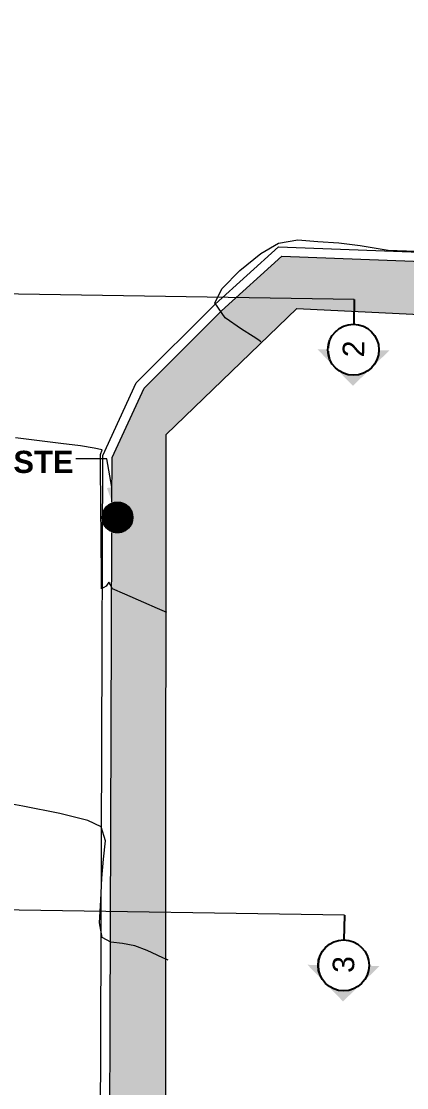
# Model space of a CAD drawing. Header units: metres. Extents: x 0 to 730306, y 0 to 8491524.
# Drawn here: x 729562.84 to 729569.1, y 8491389.66 to 8491406.98 of the extents above; entities that cross this region are included whole.
import ezdxf
from ezdxf import colors
from ezdxf.entities.mleader import LeaderData, LeaderLine
from ezdxf.math import Vec2, Vec3

# ---------------------------------------------------------------- set-up
doc = ezdxf.new("R2010")
doc.units = ezdxf.units.M
doc.linetypes.add('HIDDEN', pattern=[0.375, 0.25, -0.125])
for name, color, linetype in [('C-TOPO-MINR', 8, 'Continuous'), ('LINEAS DE SECCIÓN', 150, 'HIDDEN'), ('TEXTO DE SECCIÓN', 11, 'Continuous')]:
    doc.layers.add(name, color=color, linetype=linetype)
for name, color, linetype, lineweight in [('CALLES', 5, 'Continuous', 18), ('ESPINAS', 86, 'Continuous', 0), ('HACH', 7, 'Continuous', 0), ('T-POSTE', 7, 'Continuous', 25), ('TEX-2', 5, 'Continuous', 5)]:
    doc.layers.add(name, color=color, linetype=linetype, lineweight=lineweight)
doc.styles.add('Estilo_Generado_4', font='')
doc.styles.get("Standard").update_dxf_attribs({"font": 'arial.ttf'})
doc.styles.get('Estilo_Generado_4').set_extended_font_data('Arial', bold=True)

# ---------------------------------------------------------------- blocks, each defined once
blk = doc.blocks.new('AeccSectionMark')
at = {"linetype": 'ByBlock', "lineweight": -2}
h = blk.add_hatch(color=0, dxfattribs=at)
h.paths.add_polyline_path([(6, 7.207), (5.646, 6.854, -0.414214), (6.354, 6.854)])
h.paths.add_polyline_path([(5.646, 6.854), (5.293, 6.5), (5.5, 6.5, -0.198912)])
h.paths.add_polyline_path([(6.354, 6.854, -0.198912), (6.5, 6.5), (6.707, 6.5)])
at = {"color": 0, "linetype": 'ByBlock', "lineweight": -2}
blk.add_circle((6, 6.5), 0.5, dxfattribs=at)
blk = doc.blocks.new('POSTE DE CONCRETO')
at = {"layer": 'T-POSTE', "lineweight": 0}
h = blk.add_hatch(dxfattribs=at)
h.set_pattern_fill('ANSI31', color=256, scale=0.02, angle=135)
edge = h.paths.add_edge_path()
edge.add_arc((0, 0), 1.73, 0, 360)
blk.add_circle((0, 0), 1.73, dxfattribs=at)
blk = doc.blocks.new('*U138', base_point=(729564.406, 8491398.918, 2396.586))
at = {"color": 3, "linetype": 'ByBlock', "lineweight": -2, "xscale": 0.1446221087505031, "yscale": 0.1446221087505031, "zscale": 0.1446221087505031}
blk.add_blockref('POSTE DE CONCRETO', (729564.406, 8491398.918, 2396.586), dxfattribs=at)

msp = doc.modelspace()

# ---------------------------------------------------------------- linework, layer by layer
at = {"layer": 'C-TOPO-MINR', "color": 84, "linetype": 'Continuous', "lineweight": 0}
for points, elevation in [([(729565.208, 8491397.373), (729565.17, 8491397.389), (729565.057, 8491397.438), (729564.832, 8491397.535), (729564.523, 8491397.669), (729564.323, 8491397.758), (729564.293, 8491397.816), (729564.268, 8491397.866), (729564.221, 8491397.803), (729564.148, 8491397.758), (729564.145, 8491397.984), (729564.139, 8491398.524), (729564.134, 8491399.168), (729564.13, 8491399.709), (729564.128, 8491399.938), (729564.155, 8491400.018), (729564.027, 8491400.043), (729563.806, 8491400.079), (729563.487, 8491400.119), (729562.748, 8491400.208)], 2396.5), ([(729565.208, 8491397.373), (729565.17, 8491397.389), (729565.057, 8491397.438), (729564.832, 8491397.535), (729564.523, 8491397.669), (729564.323, 8491397.758), (729564.293, 8491397.816), (729564.268, 8491397.866), (729564.221, 8491397.803), (729564.148, 8491397.758), (729564.145, 8491397.984), (729564.139, 8491398.524), (729564.134, 8491399.168), (729564.13, 8491399.709), (729564.128, 8491399.938), (729564.155, 8491400.018), (729564.027, 8491400.043), (729563.806, 8491400.079), (729563.487, 8491400.119), (729562.748, 8491400.208)], 2396.5), ([(729565.208, 8491397.373), (729565.17, 8491397.389), (729565.057, 8491397.438), (729564.832, 8491397.535), (729564.523, 8491397.669), (729564.323, 8491397.758), (729564.293, 8491397.816), (729564.268, 8491397.866), (729564.221, 8491397.803), (729564.148, 8491397.758), (729564.145, 8491397.984), (729564.139, 8491398.524), (729564.134, 8491399.168), (729564.13, 8491399.709), (729564.128, 8491399.938), (729564.155, 8491400.018), (729564.027, 8491400.043), (729563.806, 8491400.079), (729563.487, 8491400.119), (729562.748, 8491400.208)], 2396.5), ([(729565.227, 8491391.727), (729565.206, 8491391.736), (729565.152, 8491391.761), (729565.049, 8491391.809), (729564.888, 8491391.882), (729564.688, 8491391.961), (729564.49, 8491391.997), (729564.297, 8491392.021), (729564.158, 8491392.096), (729564.115, 8491392.333), (729564.134, 8491392.702), (729564.152, 8491393.056), (729564.181, 8491393.366), (729564.21, 8491393.663), (729564.143, 8491393.894), (729563.923, 8491393.993), (729563.47, 8491394.106), (729562.87, 8491394.226), (729562.21, 8491394.347)], 2396), ([(729565.227, 8491391.727), (729565.206, 8491391.736), (729565.152, 8491391.761), (729565.049, 8491391.809), (729564.888, 8491391.882), (729564.688, 8491391.961), (729564.49, 8491391.997), (729564.297, 8491392.021), (729564.158, 8491392.096), (729564.115, 8491392.333), (729564.134, 8491392.702), (729564.152, 8491393.056), (729564.181, 8491393.366), (729564.21, 8491393.663), (729564.143, 8491393.894), (729563.923, 8491393.993), (729563.47, 8491394.106), (729562.87, 8491394.226), (729562.21, 8491394.347)], 2396), ([(729565.227, 8491391.727), (729565.206, 8491391.736), (729565.152, 8491391.761), (729565.049, 8491391.809), (729564.888, 8491391.882), (729564.688, 8491391.961), (729564.49, 8491391.997), (729564.297, 8491392.021), (729564.158, 8491392.096), (729564.115, 8491392.333), (729564.134, 8491392.702), (729564.152, 8491393.056), (729564.181, 8491393.366), (729564.21, 8491393.663), (729564.143, 8491393.894), (729563.923, 8491393.993), (729563.47, 8491394.106), (729562.87, 8491394.226), (729562.21, 8491394.347)], 2396)]:
    msp.add_lwpolyline(points, dxfattribs=dict(at, elevation=elevation))
at = {"layer": 'CALLES', "lineweight": 13}
msp.add_lwpolyline([(729564.254, 8491381.136), (729564.314, 8491398.668)], dxfattribs=at)
at = {"layer": 'LINEAS DE SECCIÓN', "color": 150, "linetype": 'HIDDEN', "lineweight": 20, "ltscale": 30}
for points in [[(729568.252, 8491402.455), (729541.255, 8491402.887), (729537.256, 8491402.952)], [(729568.252, 8491402.455), (729541.255, 8491402.887), (729537.256, 8491402.952)], [(729568.252, 8491402.455), (729541.255, 8491402.887), (729537.256, 8491402.952)], [(729568.092, 8491392.456), (729541.095, 8491392.889), (729537.096, 8491392.953)], [(729568.092, 8491392.456), (729541.095, 8491392.889), (729537.096, 8491392.953)], [(729568.092, 8491392.456), (729541.095, 8491392.889), (729537.096, 8491392.953)]]:
    msp.add_lwpolyline(points, dxfattribs=at)
at = {"layer": 'TEXTO DE SECCIÓN', "color": 11, "linetype": 'Continuous', "lineweight": -3}
for p, q in [((729568.252, 8491402.455), (729568.245, 8491402.055)), ((729568.252, 8491402.455), (729568.245, 8491402.055)), ((729568.252, 8491402.455), (729568.245, 8491402.055)), ((729568.092, 8491392.456), (729568.085, 8491392.056)), ((729568.092, 8491392.456), (729568.085, 8491392.056)), ((729568.092, 8491392.456), (729568.085, 8491392.056))]:
    msp.add_line(p, q, dxfattribs=at)

# ---------------------------------------------------------------- block references
at = {"layer": 'ESPINAS'}
msp.add_blockref('*U138', (729564.406, 8491398.918, 2396.586), dxfattribs=at)

# ---------------------------------------------------------------- texts
at = {"layer": 'TEXTO DE SECCIÓN', "color": 11, "linetype": 'Continuous', "lineweight": -3, "char_height": 0.35, "attachment_point": 5, "rotation": 89.0815, "bg_fill": 3, "box_fill_scale": 1.635, "bg_fill_color": 256, "bg_fill_true_color": 13158600, "bg_fill_transparency": 0}
for s, insert, width in [('2', (729568.239, 8491401.655), 0.13379), ('3', (729568.079, 8491391.656), 0.13228)]:
    msp.add_mtext(s, dxfattribs=dict(at, insert=insert, width=width))

# ---------------------------------------------------------------- leaders
at = {"layer": 'TEX-2', "lineweight": 9}
ml = msp.add_multileader_mtext('Standard', dxfattribs=at)
ml.set_content('{\\H1.44x;\\C1;POSTE\\H0.69444x; }', color=2, style='Estilo_Generado_4')
ml.set_leader_properties(color=5, linetype='ByLayer', lineweight=-1)
ml.build(insert=Vec2(0, 0))
ml.multileader.update_dxf_attribs({"dogleg_length": 2.5, "arrow_head_size": 0.5, "scale": 0.2})
ctx = ml.context
ctx.base_point, ctx.scale, ctx.char_height, ctx.arrow_head_size, ctx.landing_gap_size, ctx.plane_origin = Vec3(729561.888, 8491399.871, 2396.586), 0.2, 0.25, 0.5, 0.1, Vec3(729564.406, 8491398.918, 2396.586)
notes = []
notes.append((ctx, [(0, (1, 1, 0), (729564.231, 8491399.871, 2396.586), (-1, 0), 0.5, [(0, [(729564.406, 8491398.918, 2396.586)], 0, [])])]))
ctx.mtext.insert, ctx.mtext.flow_direction = Vec3(729561.988, 8491400, 2396.586), 5
for ctx, leaders in notes:
    for number, flags, end, landing, length, lines in leaders:
        leader = LeaderData()
        leader.index, (leader.has_last_leader_line, leader.has_dogleg_vector, leader.attachment_direction) = number, flags
        leader.last_leader_point, leader.dogleg_vector, leader.dogleg_length = Vec3(end), Vec3(landing), length
        for number, points, colour, breaks in lines:
            line = LeaderLine()
            line.index, line.vertices, line.color, line.breaks = number, Vec3.list(points), colors.encode_raw_color(colour), breaks
            leader.lines.append(line)
        ctx.leaders.append(leader)

# ---------------------------------------------------------------- next in the draw order: texts
at = {"layer": 'TEXTO DE SECCIÓN', "color": 11, "linetype": 'Continuous', "lineweight": -3, "char_height": 0.35, "attachment_point": 5, "rotation": 89.0815, "bg_fill": 3, "box_fill_scale": 1.635, "bg_fill_color": 256, "bg_fill_true_color": 13158600, "bg_fill_transparency": 0}
for s, insert, width in [('2', (729568.239, 8491401.655), 0.13379), ('3', (729568.079, 8491391.656), 0.13228)]:
    msp.add_mtext(s, dxfattribs=dict(at, insert=insert, width=width))

# ---------------------------------------------------------------- next in the draw order: texts
for s, insert, width in [('2', (729568.239, 8491401.655), 0.13379), ('3', (729568.079, 8491391.656), 0.13228)]:
    msp.add_mtext(s, dxfattribs=dict(at, insert=insert, width=width))

# ---------------------------------------------------------------- next in the draw order: hatches: boundary and pattern name
at = {"layer": 'HACH', "lineweight": 0}
h = msp.add_hatch(dxfattribs=at)
h.set_pattern_fill('AR-CONC', color=9, scale=0.003)
h.set_pattern_definition([(50, (-12.828, 1.7562), (0.546554006988, -0.047817256617), [0.05715, -0.62865]), (355, (-12.828, 1.7562), (-0.105730264275, 0.573170535717), [0.04572, -0.50292175251]), (100.4514447, (-12.78245, 1.7522), (0.44082374127, 0.525353255737), [0.0485700264, -0.5342707338]), (46.1842, (-12.828, 1.9086), (0.813237122676, -0.1261269838), [0.085725, -0.942975]), (96.63555761, (-12.7602, 1.8981), (0.712212402155, 0.74227837379), [0.07285506942, -0.80140682448]), (351.18415117, (-12.828, 1.9086), (0.712212402195, 0.74227837376), [0.06857990121, -0.75437919576]), (21, (-12.7518, 1.8705), (0.454843173807, -0.306795594561), [0.05715, -0.62865]), (326, (-12.7518, 1.8705), (0.185406085043, 0.552563898367), [0.04572, -0.50292]), (71.451445, (-12.7139, 1.84493), (0.640249257836, 0.245768306658), [0.0485700264, -0.5342698128]), (37.5, (-12.828, 1.7562), (0.0092658097518, 0.2536651166195), [0, -0.496824, 0, -0.51054, 0, -0.504825]), (7.5, (-12.828, 1.7562), (0.200458987531, 0.300541724454), [0, -0.291084, 0, -0.485394, 0, -0.192405]), (327.5, (-12.99793, 1.7562), (0.4067717855006, -0.017186231978), [0, -0.1905, 0, -0.59436, 0, -0.78867]), (317.5, (-13.07413, 1.7562), (0.444387544158, 0.0762794731), [0, -0.24765, 0, -0.394716, 0, -0.56007])])
edge = h.paths.add_edge_path()
edge.add_line((729562.736, 8491421.331), (729561.809, 8491421.371))
edge.add_line((729561.809, 8491421.371), (729561.97, 8491411.049))
edge.add_arc((729567.431, 8491413.384), 5.94, 203.1462, 247.5443)
edge.add_line((729565.163, 8491407.894), (729570.402, 8491407.594))
edge.add_line((729570.402, 8491407.594), (729575.647, 8491407.322))
edge.add_line((729575.647, 8491407.322), (729575.649, 8491408.293))
edge.add_line((729575.649, 8491408.293), (729564.89, 8491408.827))
edge.add_line((729564.89, 8491408.827), (729562.864, 8491410.948))
edge.add_line((729562.864, 8491410.948), (729562.736, 8491421.331))
h.paths.add_polyline_path([(729547.334, 8491413.259), (729524.191, 8491414.488), (729524.025, 8491411.423), (729533.985, 8491410.819), (729547.326, 8491410.01)])
edge = h.paths.add_edge_path()
edge.add_arc((729557.792, 8491416.026), 0.25, 180, 310.1578, ccw=False)
edge.add_arc((729557.792, 8491416.026), 0.25, 50.8121, 180, ccw=False)
edge.add_line((729557.95, 8491416.22), (729557.91, 8491420.972))
edge.add_arc((729557.85, 8491421.214), 0.25, 180, 283.958, ccw=False)
edge.add_arc((729557.85, 8491421.214), 0.25, 77.0119, 180, ccw=False)
edge.add_line((729557.906, 8491421.458), (729557.905, 8491421.542))
edge.add_line((729557.905, 8491421.542), (729557.068, 8491421.579))
edge.add_line((729557.068, 8491421.579), (729557.125, 8491412.739))
edge.add_line((729557.125, 8491412.739), (729554.047, 8491412.902))
edge.add_line((729554.047, 8491412.902), (729551.214, 8491413.078))
edge.add_line((729551.214, 8491413.078), (729548.064, 8491413.22))
edge.add_line((729548.064, 8491413.22), (729547.334, 8491413.222))
edge.add_line((729547.334, 8491413.222), (729547.326, 8491410.01))
edge.add_line((729547.326, 8491410.01), (729555.066, 8491409.541))
edge.add_arc((729555.374, 8491409.413), 0.333, 15.7048, 157.3571, ccw=False)
edge.add_line((729555.695, 8491409.503), (729555.874, 8491409.492))
edge.add_line((729555.874, 8491409.492), (729557.188, 8491409.412))
edge.add_arc((729557.375, 8491409.247), 0.25, 75.9215, 138.6544, ccw=False)
edge.add_line((729557.436, 8491409.49), (729558, 8491410.323))
edge.add_line((729558, 8491410.323), (729557.954, 8491415.835))
edge = h.paths.add_edge_path()
edge.add_line((729547.312, 8491403.903), (729521.445, 8491405.019))
edge.add_arc((729521.199, 8491404.977), 0.25, 0, 9.5481, ccw=False)
edge.add_arc((729521.199, 8491404.977), 0.25, -180, 0, ccw=False)
edge.add_arc((729521.199, 8491404.977), 0.25, 165.5109, 180, ccw=False)
edge.add_line((729520.957, 8491405.04), (729520.874, 8491405.044))
edge.add_line((729520.874, 8491405.044), (729520.805, 8491403.93))
edge.add_line((729520.805, 8491403.93), (729532.408, 8491403.388))
edge.add_line((729532.408, 8491403.388), (729532.301, 8491402.123))
edge.add_line((729532.301, 8491402.123), (729538.021, 8491401.271))
edge.add_line((729538.021, 8491401.271), (729545.937, 8491401.153))
edge.add_line((729545.937, 8491401.153), (729545.948, 8491401.913))
edge.add_line((729545.948, 8491401.913), (729547.306, 8491401.892))
edge.add_line((729547.306, 8491401.892), (729547.312, 8491403.903))
h.paths.add_polyline_path([(729538.683, 8491403.361), (729538.383, 8491403.361), (729538.384, 8491403.711), (729538.684, 8491403.711)], flags=16)
h.paths.add_polyline_path([(729538.634, 8491403.661), (729538.633, 8491403.411), (729538.433, 8491403.411), (729538.434, 8491403.661)], flags=0)
h.paths.add_polyline_path([(729537.145, 8491403.453), (729536.845, 8491403.454), (729536.847, 8491404.054), (729537.147, 8491404.053)], flags=16)
h.paths.add_polyline_path([(729537.096, 8491403.503), (729536.896, 8491403.504), (729536.897, 8491404.004), (729537.097, 8491404.003)], flags=0)
h.paths.add_polyline_path([(729536.339, 8491403.883), (729536.039, 8491403.884), (729536.04, 8491404.234), (729536.34, 8491404.233)], flags=16)
h.paths.add_polyline_path([(729536.289, 8491403.933), (729536.089, 8491403.933), (729536.09, 8491404.183), (729536.29, 8491404.183)], flags=0)
edge = h.paths.add_edge_path()
edge.add_line((729555.592, 8491403.546), (729555.144, 8491403.565))
edge.add_arc((729554.916, 8491403.463), 0.25, 0, 24.0911, ccw=False)
edge.add_arc((729554.916, 8491403.463), 0.25, -180, 0, ccw=False)
edge.add_arc((729554.916, 8491403.463), 0.25, 150.9679, 180, ccw=False)
edge.add_line((729554.698, 8491403.584), (729547.312, 8491403.903))
edge.add_line((729547.312, 8491403.903), (729547.306, 8491401.892))
edge.add_line((729547.306, 8491401.892), (729548.889, 8491401.869))
edge.add_line((729548.889, 8491401.869), (729548.877, 8491401.109))
edge.add_line((729548.877, 8491401.109), (729555.507, 8491401.022))
edge.add_line((729555.507, 8491401.022), (729555.592, 8491403.546))
h = msp.add_hatch(dxfattribs=at)
h.set_pattern_fill('AR-B816', color=256, scale=0.001)
h.set_pattern_definition([(0, (-12.828, 1.7562), (0, 0.2032), []), (90, (-12.828, 1.7562), (-0.2032, 0.2032), [0.2032, -0.2032])])
h.paths.add_polyline_path([(729565.197, 8491400.264), (729567.321, 8491402.311), (729575.635, 8491401.903), (729575.637, 8491402.839), (729567.076, 8491403.163), (729566.096, 8491402.273), (729564.837, 8491401.018), (729564.319, 8491399.889), (729564.316, 8491399.151, -0.526792), (729564.656, 8491398.918, -0.529009), (729564.314, 8491398.685), (729564.254, 8491381.136, -0.369747), (729564.536, 8491380.806, -0.371719), (729564.251, 8491380.476), (729564.232, 8491374.998, -0.599288), (729564.621, 8491374.79, -0.601647), (729564.231, 8491374.583), (729564.13, 8491345.469, -0.670254), (729564.558, 8491345.293, -0.672769), (729564.129, 8491345.119), (729564.12, 8491342.643), (729564.12, 8491342.511, -0.395182), (729564.431, 8491342.178, -0.397188), (729564.117, 8491341.846), (729564.092, 8491334.492, 0.456606), (729565.356, 8491333.435), (729565.365, 8491334.442), (729565.153, 8491334.444)])
h.paths.add_polyline_path([(729563.111, 8491342.644), (729565.124, 8491342.644), (729565.124, 8491343.711), (729563.111, 8491343.711)], flags=9)
h.paths.add_polyline_path([(729563.215, 8491381.271), (729565.229, 8491381.271), (729565.229, 8491382.339), (729563.215, 8491382.339)], flags=9)

# ---------------------------------------------------------------- next in the draw order: linework, layer by layer
at = {"layer": 'C-TOPO-MINR', "color": 84, "linetype": 'Continuous', "lineweight": 0, "elevation": 2397}
msp.add_lwpolyline([(729566.736, 8491401.772), (729566.704, 8491401.797), (729566.608, 8491401.859), (729566.418, 8491401.976), (729566.156, 8491402.162), (729565.989, 8491402.403), (729566.106, 8491402.635), (729566.392, 8491402.929), (729566.735, 8491403.203), (729567.023, 8491403.372), (729567.333, 8491403.426), (729567.659, 8491403.402), (729568, 8491403.376), (729568.349, 8491403.333), (729568.802, 8491403.261), (729569.246, 8491403.24), (729569.568, 8491403.352), (729569.692, 8491403.677), (729569.77, 8491404.286), (729569.812, 8491405.037), (729569.827, 8491405.787), (729569.823, 8491406.395), (729569.811, 8491406.72), (729569.78, 8491407.003)], dxfattribs=at)
msp.add_lwpolyline([(729566.736, 8491401.772), (729566.704, 8491401.797), (729566.608, 8491401.859), (729566.418, 8491401.976), (729566.156, 8491402.162), (729565.989, 8491402.403), (729566.106, 8491402.635), (729566.392, 8491402.929), (729566.735, 8491403.203), (729567.023, 8491403.372), (729567.333, 8491403.426), (729567.659, 8491403.402), (729568, 8491403.376), (729568.349, 8491403.333), (729568.802, 8491403.261), (729569.246, 8491403.24), (729569.568, 8491403.352), (729569.692, 8491403.677), (729569.77, 8491404.286), (729569.812, 8491405.037), (729569.827, 8491405.787), (729569.823, 8491406.395), (729569.811, 8491406.72), (729569.78, 8491407.003)], dxfattribs=at)
msp.add_lwpolyline([(729566.736, 8491401.772), (729566.704, 8491401.797), (729566.608, 8491401.859), (729566.418, 8491401.976), (729566.156, 8491402.162), (729565.989, 8491402.403), (729566.106, 8491402.635), (729566.392, 8491402.929), (729566.735, 8491403.203), (729567.023, 8491403.372), (729567.333, 8491403.426), (729567.659, 8491403.402), (729568, 8491403.376), (729568.349, 8491403.333), (729568.802, 8491403.261), (729569.246, 8491403.24), (729569.568, 8491403.352), (729569.692, 8491403.677), (729569.77, 8491404.286), (729569.812, 8491405.037), (729569.827, 8491405.787), (729569.823, 8491406.395), (729569.811, 8491406.72), (729569.78, 8491407.003)], dxfattribs=at)
at = {"layer": 'CALLES', "lineweight": 13}
for points in [[(729564.103, 8491381.124), (729564.169, 8491399.922), (729564.712, 8491401.105), (729565.992, 8491402.382), (729567.02, 8491403.315), (729575.637, 8491402.989)], [(729564.316, 8491399.168), (729564.319, 8491399.889), (729564.837, 8491401.018), (729566.096, 8491402.273), (729567.076, 8491403.163), (729575.632, 8491402.839)], [(729578.519, 8491334.334), (729565.153, 8491334.444), (729565.197, 8491400.264), (729567.321, 8491402.311), (729575.635, 8491401.903)]]:
    msp.add_lwpolyline(points, dxfattribs=at)

# ---------------------------------------------------------------- next in the draw order: block references
at = {"layer": 'TEXTO DE SECCIÓN', "color": 11, "linetype": 'Continuous', "lineweight": -3}
for p, xscale, yscale, zscale, rotation in [((729573.295, 8491406.945), 0.8284272563609537, 0.8284272563609537, 0.8284272563609537, 179.0815238639117), ((729573.295, 8491406.945), 0.8284272608585398, 0.8284272608585398, 0.8284272608585398, 179.0815238515159), ((729573.295, 8491406.945), 0.8284271812007595, 0.8284271812007595, 0.8284271812007595, 179.0815238660181), ((729573.135, 8491396.946), 0.8284272563609537, 0.8284272563609537, 0.8284272563609537, 179.0815238639117), ((729573.135, 8491396.946), 0.8284272608585398, 0.8284272608585398, 0.8284272608585398, 179.0815238515159), ((729573.135, 8491396.946), 0.8284271812007595, 0.8284271812007595, 0.8284271812007595, 179.0815238660181)]:
    msp.add_blockref('AeccSectionMark', p, dxfattribs=dict(at, xscale=xscale, yscale=yscale, zscale=zscale, rotation=rotation))

doc.saveas('drawing.dxf')
